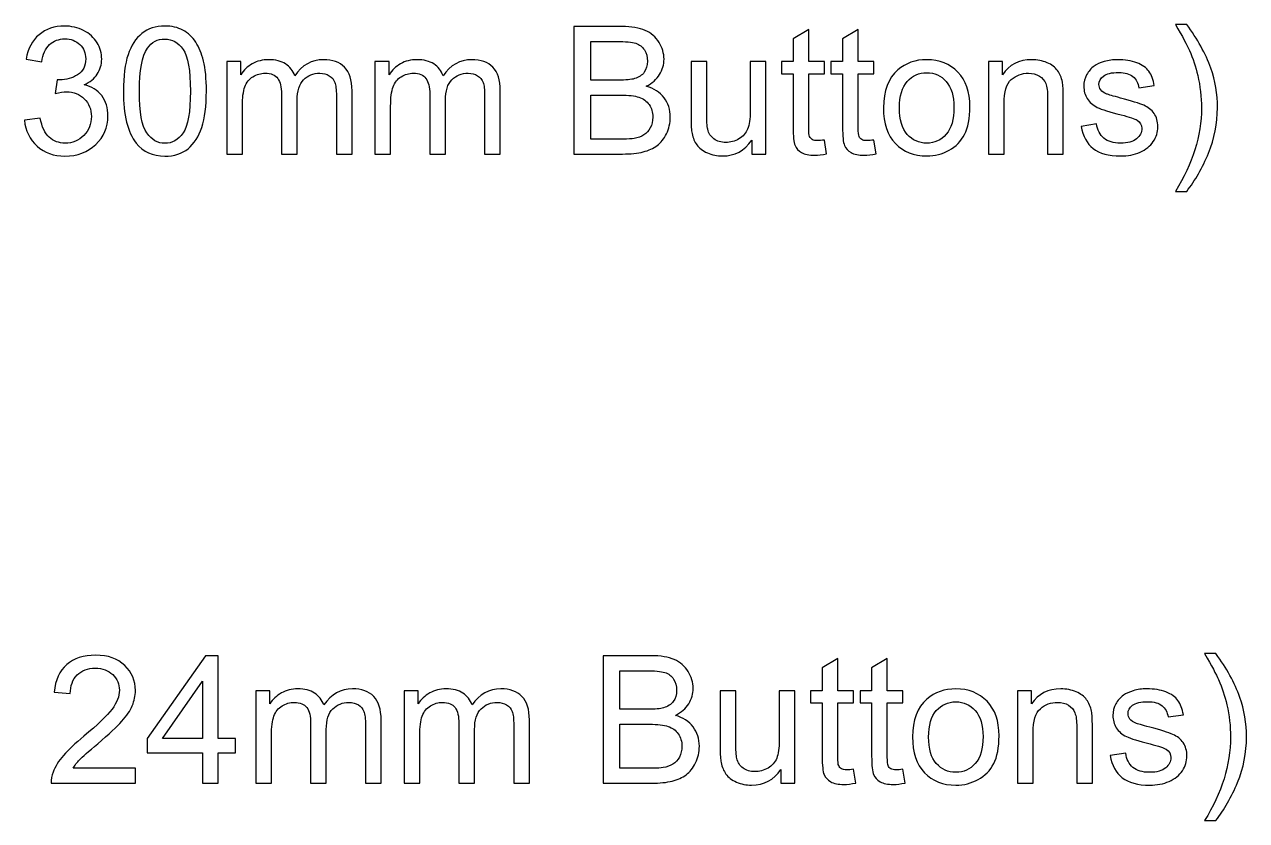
# Model space of a CAD drawing. Header units: millimetres. Extents: x 309 to 2032, y -1240 to 271.
# Drawn here: x 847.9 to 1022.3, y -344.2 to -230.6 of the extents above; entities that cross this region are included whole.
import ezdxf

# ---------------------------------------------------------------- set-up
doc = ezdxf.new("R2010")
doc.units = ezdxf.units.MM
doc.header["$MEASUREMENT"] = 0
doc.layers.add('Layer 1', color=7, linetype='Continuous')

msp = doc.modelspace()

# ---------------------------------------------------------------- linework, layer by layer
at = {"layer": 'Layer 1', "color": 250}
for points, knots in [([(847.9455, -244.2339), (847.9455, -244.2339), (850.1807, -243.9291), (850.1807, -243.9291), (850.4389, -245.1991), (850.8707, -246.1135), (851.4846, -246.6723), (852.0984, -247.2311), (852.8519, -247.5105), (853.7452, -247.5105), (854.8035, -247.5105), (855.6967, -247.1464), (856.4164, -246.4183), (857.1361, -245.6902), (857.4959, -244.7885), (857.4959, -243.7132), (857.4959, -242.6887), (857.1615, -241.8421), (856.4884, -241.1732), (855.8195, -240.5086), (854.9686, -240.1741), (853.9314, -240.1741), (853.5081, -240.1741), (852.9832, -240.2588), (852.3524, -240.4239), (852.3524, -240.4239), (852.6022, -238.4681), (852.6022, -238.4681), (852.7503, -238.485), (852.8731, -238.4935), (852.962, -238.4935), (853.9187, -238.4935), (854.7739, -238.2437), (855.5401, -237.7484), (856.3021, -237.2531), (856.6831, -236.4911), (856.6831, -235.4624), (856.6831, -234.6454), (856.4037, -233.9681), (855.8491, -233.4304), (855.2946, -232.8928), (854.5791, -232.6261), (853.7028, -232.6261), (852.8308, -232.6261), (852.1069, -232.9013), (851.5269, -233.4516), (850.9469, -234.0019), (850.5744, -234.8274), (850.4093, -235.9281), (850.4093, -235.9281), (848.1741, -235.5217), (848.1741, -235.5217), (848.4493, -234.0231), (849.0673, -232.8589), (850.0368, -232.0334), (851.002, -231.2079), (852.2085, -230.7973), (853.6478, -230.7973), (854.6384, -230.7973), (855.5528, -231.009), (856.3868, -231.4365), (857.225, -231.8599), (857.8642, -232.4398), (858.3045, -233.1722), (858.749, -233.9088), (858.9691, -234.6877), (858.9691, -235.5132), (858.9691, -236.2964), (858.7574, -237.0076), (858.3383, -237.6511), (857.915, -238.2945), (857.2885, -238.8068), (856.463, -239.1878), (857.5382, -239.4333), (858.3722, -239.9498), (858.9691, -240.7329), (859.5618, -241.5119), (859.8581, -242.494), (859.8581, -243.6666), (859.8581, -245.2541), (859.2781, -246.6046), (858.1224, -247.7095), (856.9625, -248.8144), (855.4978, -249.3647), (853.7282, -249.3647), (852.1323, -249.3647), (850.8072, -248.8863), (849.7531, -247.9338), (848.6948, -246.9813), (848.0937, -245.7494), (847.9455, -244.2339)], [0, 0, 0, 0, 0.03333333, 0.03333333, 0.03333333, 0.06666667, 0.06666667, 0.06666667, 0.1, 0.1, 0.1, 0.13333333, 0.13333333, 0.13333333, 0.16666667, 0.16666667, 0.16666667, 0.2, 0.2, 0.2, 0.23333333, 0.23333333, 0.23333333, 0.26666667, 0.26666667, 0.26666667, 0.3, 0.3, 0.3, 0.33333333, 0.33333333, 0.33333333, 0.36666667, 0.36666667, 0.36666667, 0.4, 0.4, 0.4, 0.43333333, 0.43333333, 0.43333333, 0.46666667, 0.46666667, 0.46666667, 0.5, 0.5, 0.5, 0.53333333, 0.53333333, 0.53333333, 0.56666667, 0.56666667, 0.56666667, 0.6, 0.6, 0.6, 0.63333333, 0.63333333, 0.63333333, 0.66666667, 0.66666667, 0.66666667, 0.7, 0.7, 0.7, 0.73333333, 0.73333333, 0.73333333, 0.76666667, 0.76666667, 0.76666667, 0.8, 0.8, 0.8, 0.83333333, 0.83333333, 0.83333333, 0.86666667, 0.86666667, 0.86666667, 0.9, 0.9, 0.9, 0.93333333, 0.93333333, 0.93333333, 0.96666667, 0.96666667, 0.96666667, 1, 1, 1, 1]), ([(862.0721, -240.0852), (862.0721, -237.9389), (862.2922, -236.2033), (862.7325, -234.8909), (863.177, -233.5744), (863.8332, -232.5626), (864.7052, -231.8556), (865.5731, -231.1487), (866.6695, -230.7973), (867.9903, -230.7973), (868.964, -230.7973), (869.8191, -230.992), (870.5599, -231.3857), (871.2965, -231.7794), (871.9061, -232.3467), (872.3803, -233.0875), (872.8544, -233.8241), (873.2269, -234.7258), (873.4979, -235.7884), (873.773, -236.851), (873.9085, -238.2861), (873.9085, -240.0852), (873.9085, -242.2188), (873.6884, -243.946), (873.2523, -245.2584), (872.8163, -246.5749), (872.1601, -247.5867), (871.2881, -248.2979), (870.4202, -249.0091), (869.3196, -249.3647), (867.9903, -249.3647), (866.2419, -249.3647), (864.8661, -248.7424), (863.867, -247.4936), (862.669, -245.9696), (862.0721, -243.5015), (862.0721, -240.0852)], [0, 0, 0, 0, 0.08333333, 0.08333333, 0.08333333, 0.16666667, 0.16666667, 0.16666667, 0.25, 0.25, 0.25, 0.33333333, 0.33333333, 0.33333333, 0.41666667, 0.41666667, 0.41666667, 0.5, 0.5, 0.5, 0.58333333, 0.58333333, 0.58333333, 0.66666667, 0.66666667, 0.66666667, 0.75, 0.75, 0.75, 0.83333333, 0.83333333, 0.83333333, 0.91666667, 0.91666667, 0.91666667, 1, 1, 1, 1]), ([(926.3595, -249.0599), (926.3595, -249.0599), (926.3595, -230.8735), (926.3595, -230.8735), (926.3595, -230.8735), (933.1836, -230.8735), (933.1836, -230.8735), (934.5722, -230.8735), (935.6855, -231.0555), (936.528, -231.4238), (937.3662, -231.7921), (938.0223, -232.3594), (938.4965, -233.1256), (938.9748, -233.8876), (939.2119, -234.6877), (939.2119, -235.5259), (939.2119, -236.3006), (939.0002, -237.033), (938.5811, -237.7188), (938.162, -238.4046), (937.527, -238.9592), (936.6761, -239.3825), (937.7768, -239.7042), (938.6235, -240.2546), (939.2119, -241.0335), (939.8046, -241.8082), (940.1009, -242.7268), (940.1009, -243.7852), (940.1009, -244.6403), (939.9189, -245.4319), (939.559, -246.1643), (939.1992, -246.8967), (938.7547, -247.4597), (938.2255, -247.8576), (937.6964, -248.2513), (937.0317, -248.5519), (936.2359, -248.7551), (935.4358, -248.9583), (934.4579, -249.0599), (933.2979, -249.0599), (933.2979, -249.0599), (926.3595, -249.0599), (926.3595, -249.0599)], [0, 0, 0, 0, 0.07142857, 0.07142857, 0.07142857, 0.14285714, 0.14285714, 0.14285714, 0.21428571, 0.21428571, 0.21428571, 0.28571429, 0.28571429, 0.28571429, 0.35714286, 0.35714286, 0.35714286, 0.42857143, 0.42857143, 0.42857143, 0.5, 0.5, 0.5, 0.57142857, 0.57142857, 0.57142857, 0.64285714, 0.64285714, 0.64285714, 0.71428571, 0.71428571, 0.71428571, 0.78571429, 0.78571429, 0.78571429, 0.85714286, 0.85714286, 0.85714286, 0.92857143, 0.92857143, 0.92857143, 1, 1, 1, 1]), ([(962.1015, -247.066), (962.1015, -247.066), (962.4063, -249.0387), (962.4063, -249.0387), (961.7798, -249.17), (961.2167, -249.2377), (960.7257, -249.2377), (959.9171, -249.2377), (959.2906, -249.1107), (958.8418, -248.8525), (958.3973, -248.5942), (958.0841, -248.2598), (957.902, -247.8407), (957.72, -247.4216), (957.6311, -246.5411), (957.6311, -245.1991), (957.6311, -245.1991), (957.6311, -237.6045), (957.6311, -237.6045), (957.6311, -237.6045), (955.9801, -237.6045), (955.9801, -237.6045), (955.9801, -237.6045), (955.9801, -235.8773), (955.9801, -235.8773), (955.9801, -235.8773), (957.6311, -235.8773), (957.6311, -235.8773), (957.6311, -235.8773), (957.6311, -232.6176), (957.6311, -232.6176), (957.6311, -232.6176), (959.8663, -231.2757), (959.8663, -231.2757), (959.8663, -231.2757), (959.8663, -235.8773), (959.8663, -235.8773), (959.8663, -235.8773), (962.1015, -235.8773), (962.1015, -235.8773), (962.1015, -235.8773), (962.1015, -237.6045), (962.1015, -237.6045), (962.1015, -237.6045), (959.8663, -237.6045), (959.8663, -237.6045), (959.8663, -237.6045), (959.8663, -245.3261), (959.8663, -245.3261), (959.8663, -245.9653), (959.9044, -246.376), (959.9848, -246.558), (960.061, -246.74), (960.188, -246.884), (960.3658, -246.994), (960.5436, -247.0999), (960.7976, -247.1549), (961.1278, -247.1549), (961.3734, -247.1549), (961.6993, -247.1253), (962.1015, -247.066)], [0, 0, 0, 0, 0.05, 0.05, 0.05, 0.1, 0.1, 0.1, 0.15, 0.15, 0.15, 0.2, 0.2, 0.2, 0.25, 0.25, 0.25, 0.3, 0.3, 0.3, 0.35, 0.35, 0.35, 0.4, 0.4, 0.4, 0.45, 0.45, 0.45, 0.5, 0.5, 0.5, 0.55, 0.55, 0.55, 0.6, 0.6, 0.6, 0.65, 0.65, 0.65, 0.7, 0.7, 0.7, 0.75, 0.75, 0.75, 0.8, 0.8, 0.8, 0.85, 0.85, 0.85, 0.9, 0.9, 0.9, 0.95, 0.95, 0.95, 1, 1, 1, 1]), ([(969.1585, -247.066), (969.1585, -247.066), (969.4633, -249.0387), (969.4633, -249.0387), (968.8368, -249.17), (968.2737, -249.2377), (967.7827, -249.2377), (966.9741, -249.2377), (966.3476, -249.1107), (965.8988, -248.8525), (965.4543, -248.5942), (965.1411, -248.2598), (964.959, -247.8407), (964.777, -247.4216), (964.6881, -246.5411), (964.6881, -245.1991), (964.6881, -245.1991), (964.6881, -237.6045), (964.6881, -237.6045), (964.6881, -237.6045), (963.0371, -237.6045), (963.0371, -237.6045), (963.0371, -237.6045), (963.0371, -235.8773), (963.0371, -235.8773), (963.0371, -235.8773), (964.6881, -235.8773), (964.6881, -235.8773), (964.6881, -235.8773), (964.6881, -232.6176), (964.6881, -232.6176), (964.6881, -232.6176), (966.9233, -231.2757), (966.9233, -231.2757), (966.9233, -231.2757), (966.9233, -235.8773), (966.9233, -235.8773), (966.9233, -235.8773), (969.1585, -235.8773), (969.1585, -235.8773), (969.1585, -235.8773), (969.1585, -237.6045), (969.1585, -237.6045), (969.1585, -237.6045), (966.9233, -237.6045), (966.9233, -237.6045), (966.9233, -237.6045), (966.9233, -245.3261), (966.9233, -245.3261), (966.9233, -245.9653), (966.9614, -246.376), (967.0418, -246.558), (967.118, -246.74), (967.245, -246.884), (967.4228, -246.994), (967.6006, -247.0999), (967.8546, -247.1549), (968.1848, -247.1549), (968.4304, -247.1549), (968.7563, -247.1253), (969.1585, -247.066)], [0, 0, 0, 0, 0.05, 0.05, 0.05, 0.1, 0.1, 0.1, 0.15, 0.15, 0.15, 0.2, 0.2, 0.2, 0.25, 0.25, 0.25, 0.3, 0.3, 0.3, 0.35, 0.35, 0.35, 0.4, 0.4, 0.4, 0.45, 0.45, 0.45, 0.5, 0.5, 0.5, 0.55, 0.55, 0.55, 0.6, 0.6, 0.6, 0.65, 0.65, 0.65, 0.7, 0.7, 0.7, 0.75, 0.75, 0.75, 0.8, 0.8, 0.8, 0.85, 0.85, 0.85, 0.9, 0.9, 0.9, 0.95, 0.95, 0.95, 1, 1, 1, 1]), ([(1013.7905, -254.3939), (1013.7905, -254.3939), (1012.1903, -254.3939), (1012.1903, -254.3939), (1014.6626, -250.4273), (1015.8987, -246.4564), (1015.8987, -242.4813), (1015.8987, -240.9277), (1015.7209, -239.3867), (1015.3653, -237.8585), (1015.0859, -236.6181), (1014.6922, -235.4286), (1014.1884, -234.2856), (1013.8667, -233.5447), (1013.1978, -232.3044), (1012.1903, -230.5687), (1012.1903, -230.5687), (1013.7905, -230.5687), (1013.7905, -230.5687), (1015.3399, -232.643), (1016.4871, -234.7258), (1017.2322, -236.8171), (1017.8672, -238.6163), (1018.1847, -240.5001), (1018.1847, -242.4686), (1018.1847, -244.6996), (1017.7571, -246.8586), (1016.902, -248.9414), (1016.0511, -251.0242), (1015.0139, -252.8403), (1013.7905, -254.3939)], [0, 0, 0, 0, 0.1, 0.1, 0.1, 0.2, 0.2, 0.2, 0.3, 0.3, 0.3, 0.4, 0.4, 0.4, 0.5, 0.5, 0.5, 0.6, 0.6, 0.6, 0.7, 0.7, 0.7, 0.8, 0.8, 0.8, 0.9, 0.9, 0.9, 1, 1, 1, 1]), ([(864.3581, -240.0937), (864.3581, -243.0867), (864.7052, -245.0763), (865.4037, -246.0585), (866.1022, -247.0448), (866.9658, -247.5359), (867.9903, -247.5359), (869.0148, -247.5359), (869.8784, -247.0406), (870.5769, -246.0542), (871.2754, -245.0636), (871.6225, -243.0782), (871.6225, -240.0937), (871.6225, -237.1007), (871.2754, -235.1111), (870.5769, -234.1289), (869.8826, -233.1426), (869.0105, -232.6515), (867.9649, -232.6515), (866.9404, -232.6515), (866.1192, -233.0875), (865.5053, -233.9554), (864.7391, -235.0603), (864.3581, -237.1092), (864.3581, -240.0937)], [0, 0, 0, 0, 0.125, 0.125, 0.125, 0.25, 0.25, 0.25, 0.375, 0.375, 0.375, 0.5, 0.5, 0.5, 0.625, 0.625, 0.625, 0.75, 0.75, 0.75, 0.875, 0.875, 0.875, 1, 1, 1, 1]), ([(928.7725, -238.5189), (928.7725, -238.5189), (932.7053, -238.5189), (932.7053, -238.5189), (933.7721, -238.5189), (934.5383, -238.4469), (934.9997, -238.3072), (935.6136, -238.1252), (936.075, -237.8204), (936.384, -237.3971), (936.6931, -236.9737), (936.8497, -236.4446), (936.8497, -235.8053), (936.8497, -235.2), (936.7058, -234.6666), (936.4137, -234.2094), (936.1258, -233.7479), (935.7109, -233.4304), (935.1733, -233.2611), (934.6357, -233.0918), (933.7128, -233.0071), (932.4089, -233.0071), (932.4089, -233.0071), (928.7725, -233.0071), (928.7725, -233.0071), (928.7725, -233.0071), (928.7725, -238.5189), (928.7725, -238.5189)], [0, 0, 0, 0, 0.11111111, 0.11111111, 0.11111111, 0.22222222, 0.22222222, 0.22222222, 0.33333333, 0.33333333, 0.33333333, 0.44444444, 0.44444444, 0.44444444, 0.55555556, 0.55555556, 0.55555556, 0.66666667, 0.66666667, 0.66666667, 0.77777778, 0.77777778, 0.77777778, 0.88888889, 0.88888889, 0.88888889, 1, 1, 1, 1]), ([(876.8083, -249.0599), (876.8083, -249.0599), (876.8083, -235.8773), (876.8083, -235.8773), (876.8083, -235.8773), (878.8149, -235.8773), (878.8149, -235.8773), (878.8149, -235.8773), (878.8149, -237.74), (878.8149, -237.74), (879.2255, -237.0965), (879.7759, -236.5758), (880.4617, -236.1863), (881.1475, -235.7926), (881.9264, -235.5979), (882.8027, -235.5979), (883.7764, -235.5979), (884.5765, -235.8011), (885.1988, -236.2033), (885.8211, -236.6097), (886.2613, -237.1727), (886.5153, -237.9008), (887.5652, -236.3641), (888.9241, -235.5979), (890.6005, -235.5979), (891.9128, -235.5979), (892.9246, -235.9577), (893.6273, -236.6816), (894.3343, -237.4055), (894.6899, -238.5189), (894.6899, -240.0217), (894.6899, -240.0217), (894.6899, -249.0599), (894.6899, -249.0599), (894.6899, -249.0599), (892.4547, -249.0599), (892.4547, -249.0599), (892.4547, -249.0599), (892.4547, -240.7626), (892.4547, -240.7626), (892.4547, -239.8736), (892.3785, -239.2301), (892.2346, -238.8364), (892.0906, -238.4427), (891.8282, -238.1294), (891.4429, -237.8881), (891.0619, -237.6468), (890.6132, -237.5283), (890.101, -237.5283), (889.1696, -237.5283), (888.3992, -237.8373), (887.7853, -238.4512), (887.1715, -239.0692), (886.8667, -240.0556), (886.8667, -241.4103), (886.8667, -241.4103), (886.8667, -249.0599), (886.8667, -249.0599), (886.8667, -249.0599), (884.6315, -249.0599), (884.6315, -249.0599), (884.6315, -249.0599), (884.6315, -240.5043), (884.6315, -240.5043), (884.6315, -239.5137), (884.4495, -238.7687), (884.0854, -238.2734), (883.7213, -237.7781), (883.1244, -237.5283), (882.2989, -237.5283), (881.6724, -237.5283), (881.0924, -237.6934), (880.559, -238.0236), (880.0256, -238.3538), (879.6404, -238.8364), (879.3991, -239.4756), (879.162, -240.1106), (879.0435, -241.0293), (879.0435, -242.2273), (879.0435, -242.2273), (879.0435, -249.0599), (879.0435, -249.0599), (879.0435, -249.0599), (876.8083, -249.0599), (876.8083, -249.0599)], [0, 0, 0, 0, 0.03571429, 0.03571429, 0.03571429, 0.07142857, 0.07142857, 0.07142857, 0.10714286, 0.10714286, 0.10714286, 0.14285714, 0.14285714, 0.14285714, 0.17857143, 0.17857143, 0.17857143, 0.21428571, 0.21428571, 0.21428571, 0.25, 0.25, 0.25, 0.28571429, 0.28571429, 0.28571429, 0.32142857, 0.32142857, 0.32142857, 0.35714286, 0.35714286, 0.35714286, 0.39285714, 0.39285714, 0.39285714, 0.42857143, 0.42857143, 0.42857143, 0.46428571, 0.46428571, 0.46428571, 0.5, 0.5, 0.5, 0.53571429, 0.53571429, 0.53571429, 0.57142857, 0.57142857, 0.57142857, 0.60714286, 0.60714286, 0.60714286, 0.64285714, 0.64285714, 0.64285714, 0.67857143, 0.67857143, 0.67857143, 0.71428571, 0.71428571, 0.71428571, 0.75, 0.75, 0.75, 0.78571429, 0.78571429, 0.78571429, 0.82142857, 0.82142857, 0.82142857, 0.85714286, 0.85714286, 0.85714286, 0.89285714, 0.89285714, 0.89285714, 0.92857143, 0.92857143, 0.92857143, 0.96428571, 0.96428571, 0.96428571, 1, 1, 1, 1]), ([(897.9665, -249.0599), (897.9665, -249.0599), (897.9665, -235.8773), (897.9665, -235.8773), (897.9665, -235.8773), (899.9731, -235.8773), (899.9731, -235.8773), (899.9731, -235.8773), (899.9731, -237.74), (899.9731, -237.74), (900.3837, -237.0965), (900.9341, -236.5758), (901.6199, -236.1863), (902.3057, -235.7926), (903.0846, -235.5979), (903.9609, -235.5979), (904.9346, -235.5979), (905.7347, -235.8011), (906.357, -236.2033), (906.9793, -236.6097), (907.4195, -237.1727), (907.6735, -237.9008), (908.7234, -236.3641), (910.0823, -235.5979), (911.7587, -235.5979), (913.071, -235.5979), (914.0828, -235.9577), (914.7855, -236.6816), (915.4925, -237.4055), (915.8481, -238.5189), (915.8481, -240.0217), (915.8481, -240.0217), (915.8481, -249.0599), (915.8481, -249.0599), (915.8481, -249.0599), (913.6129, -249.0599), (913.6129, -249.0599), (913.6129, -249.0599), (913.6129, -240.7626), (913.6129, -240.7626), (913.6129, -239.8736), (913.5367, -239.2301), (913.3928, -238.8364), (913.2488, -238.4427), (912.9864, -238.1294), (912.6011, -237.8881), (912.2201, -237.6468), (911.7714, -237.5283), (911.2592, -237.5283), (910.3278, -237.5283), (909.5574, -237.8373), (908.9435, -238.4512), (908.3297, -239.0692), (908.0249, -240.0556), (908.0249, -241.4103), (908.0249, -241.4103), (908.0249, -249.0599), (908.0249, -249.0599), (908.0249, -249.0599), (905.7897, -249.0599), (905.7897, -249.0599), (905.7897, -249.0599), (905.7897, -240.5043), (905.7897, -240.5043), (905.7897, -239.5137), (905.6077, -238.7687), (905.2436, -238.2734), (904.8795, -237.7781), (904.2826, -237.5283), (903.4571, -237.5283), (902.8306, -237.5283), (902.2506, -237.6934), (901.7172, -238.0236), (901.1838, -238.3538), (900.7986, -238.8364), (900.5573, -239.4756), (900.3202, -240.1106), (900.2017, -241.0293), (900.2017, -242.2273), (900.2017, -242.2273), (900.2017, -249.0599), (900.2017, -249.0599), (900.2017, -249.0599), (897.9665, -249.0599), (897.9665, -249.0599)], [0, 0, 0, 0, 0.03571429, 0.03571429, 0.03571429, 0.07142857, 0.07142857, 0.07142857, 0.10714286, 0.10714286, 0.10714286, 0.14285714, 0.14285714, 0.14285714, 0.17857143, 0.17857143, 0.17857143, 0.21428571, 0.21428571, 0.21428571, 0.25, 0.25, 0.25, 0.28571429, 0.28571429, 0.28571429, 0.32142857, 0.32142857, 0.32142857, 0.35714286, 0.35714286, 0.35714286, 0.39285714, 0.39285714, 0.39285714, 0.42857143, 0.42857143, 0.42857143, 0.46428571, 0.46428571, 0.46428571, 0.5, 0.5, 0.5, 0.53571429, 0.53571429, 0.53571429, 0.57142857, 0.57142857, 0.57142857, 0.60714286, 0.60714286, 0.60714286, 0.64285714, 0.64285714, 0.64285714, 0.67857143, 0.67857143, 0.67857143, 0.71428571, 0.71428571, 0.71428571, 0.75, 0.75, 0.75, 0.78571429, 0.78571429, 0.78571429, 0.82142857, 0.82142857, 0.82142857, 0.85714286, 0.85714286, 0.85714286, 0.89285714, 0.89285714, 0.89285714, 0.92857143, 0.92857143, 0.92857143, 0.96428571, 0.96428571, 0.96428571, 1, 1, 1, 1]), ([(951.7341, -249.0599), (951.7341, -249.0599), (951.7341, -247.0999), (951.7341, -247.0999), (950.7096, -248.5942), (949.3211, -249.3393), (947.5643, -249.3393), (946.7896, -249.3393), (946.0657, -249.1911), (945.3926, -248.8948), (944.7195, -248.5942), (944.2199, -248.2217), (943.894, -247.773), (943.568, -247.32), (943.3394, -246.7697), (943.2082, -246.1177), (943.1193, -245.6775), (943.0727, -244.9832), (943.0727, -244.0349), (943.0727, -244.0349), (943.0727, -235.8773), (943.0727, -235.8773), (943.0727, -235.8773), (945.3079, -235.8773), (945.3079, -235.8773), (945.3079, -235.8773), (945.3079, -243.1713), (945.3079, -243.1713), (945.3079, -244.3355), (945.3545, -245.1229), (945.4434, -245.5251), (945.5831, -246.1135), (945.8794, -246.5707), (946.3366, -246.9051), (946.7896, -247.2396), (947.3484, -247.4089), (948.0172, -247.4089), (948.6861, -247.4089), (949.3126, -247.2396), (949.8968, -246.8967), (950.481, -246.5538), (950.8959, -246.0839), (951.1414, -245.4954), (951.3827, -244.907), (951.5055, -244.0476), (951.5055, -242.9258), (951.5055, -242.9258), (951.5055, -235.8773), (951.5055, -235.8773), (951.5055, -235.8773), (953.7407, -235.8773), (953.7407, -235.8773), (953.7407, -235.8773), (953.7407, -249.0599), (953.7407, -249.0599), (953.7407, -249.0599), (951.7341, -249.0599), (951.7341, -249.0599)], [0, 0, 0, 0, 0.05263158, 0.05263158, 0.05263158, 0.10526316, 0.10526316, 0.10526316, 0.15789474, 0.15789474, 0.15789474, 0.21052632, 0.21052632, 0.21052632, 0.26315789, 0.26315789, 0.26315789, 0.31578947, 0.31578947, 0.31578947, 0.36842105, 0.36842105, 0.36842105, 0.42105263, 0.42105263, 0.42105263, 0.47368421, 0.47368421, 0.47368421, 0.52631579, 0.52631579, 0.52631579, 0.57894737, 0.57894737, 0.57894737, 0.63157895, 0.63157895, 0.63157895, 0.68421053, 0.68421053, 0.68421053, 0.73684211, 0.73684211, 0.73684211, 0.78947368, 0.78947368, 0.78947368, 0.84210526, 0.84210526, 0.84210526, 0.89473684, 0.89473684, 0.89473684, 0.94736842, 0.94736842, 0.94736842, 1, 1, 1, 1]), ([(970.5259, -242.4686), (970.5259, -240.0344), (971.2032, -238.231), (972.5621, -237.0584), (973.6924, -236.0847), (975.0767, -235.5979), (976.7066, -235.5979), (978.5142, -235.5979), (979.9959, -236.1906), (981.1473, -237.3759), (982.2946, -238.557), (982.8703, -240.1953), (982.8703, -242.2823), (982.8703, -243.9757), (982.6163, -245.3049), (982.1083, -246.2744), (981.6003, -247.2438), (980.8595, -247.9973), (979.8858, -248.535), (978.9164, -249.0726), (977.8538, -249.3393), (976.7066, -249.3393), (974.8608, -249.3393), (973.3707, -248.7509), (972.2319, -247.5698), (971.0932, -246.3887), (970.5259, -244.6869), (970.5259, -242.4686)], [0, 0, 0, 0, 0.11111111, 0.11111111, 0.11111111, 0.22222222, 0.22222222, 0.22222222, 0.33333333, 0.33333333, 0.33333333, 0.44444444, 0.44444444, 0.44444444, 0.55555556, 0.55555556, 0.55555556, 0.66666667, 0.66666667, 0.66666667, 0.77777778, 0.77777778, 0.77777778, 0.88888889, 0.88888889, 0.88888889, 1, 1, 1, 1]), ([(985.4907, -249.0599), (985.4907, -249.0599), (985.4907, -235.8773), (985.4907, -235.8773), (985.4907, -235.8773), (987.4973, -235.8773), (987.4973, -235.8773), (987.4973, -235.8773), (987.4973, -237.7484), (987.4973, -237.7484), (988.4625, -236.3133), (989.8595, -235.5979), (991.6841, -235.5979), (992.4799, -235.5979), (993.2081, -235.7418), (993.8727, -236.0255), (994.5373, -236.3091), (995.0369, -236.6859), (995.3671, -237.1473), (995.6973, -237.6087), (995.9301, -238.1591), (996.0613, -238.7941), (996.1418, -239.2089), (996.1841, -239.9328), (996.1841, -240.9658), (996.1841, -240.9658), (996.1841, -249.0599), (996.1841, -249.0599), (996.1841, -249.0599), (993.9489, -249.0599), (993.9489, -249.0599), (993.9489, -249.0599), (993.9489, -241.0504), (993.9489, -241.0504), (993.9489, -240.1403), (993.8642, -239.4587), (993.6907, -239.01), (993.5171, -238.5612), (993.2081, -238.2014), (992.7678, -237.9305), (992.3275, -237.6638), (991.8068, -237.5283), (991.2142, -237.5283), (990.2659, -237.5283), (989.4489, -237.8289), (988.7588, -238.4342), (988.0688, -239.0354), (987.7259, -240.1826), (987.7259, -241.8675), (987.7259, -241.8675), (987.7259, -249.0599), (987.7259, -249.0599), (987.7259, -249.0599), (985.4907, -249.0599), (985.4907, -249.0599)], [0, 0, 0, 0, 0.05555556, 0.05555556, 0.05555556, 0.11111111, 0.11111111, 0.11111111, 0.16666667, 0.16666667, 0.16666667, 0.22222222, 0.22222222, 0.22222222, 0.27777778, 0.27777778, 0.27777778, 0.33333333, 0.33333333, 0.33333333, 0.38888889, 0.38888889, 0.38888889, 0.44444444, 0.44444444, 0.44444444, 0.5, 0.5, 0.5, 0.55555556, 0.55555556, 0.55555556, 0.61111111, 0.61111111, 0.61111111, 0.66666667, 0.66666667, 0.66666667, 0.72222222, 0.72222222, 0.72222222, 0.77777778, 0.77777778, 0.77777778, 0.83333333, 0.83333333, 0.83333333, 0.88888889, 0.88888889, 0.88888889, 0.94444444, 0.94444444, 0.94444444, 1, 1, 1, 1]), ([(998.7283, -245.1229), (998.7283, -245.1229), (1000.9381, -244.7673), (1000.9381, -244.7673), (1001.0609, -245.6521), (1001.408, -246.3294), (1001.9753, -246.8035), (1002.5425, -247.2734), (1003.3384, -247.5105), (1004.3544, -247.5105), (1005.3831, -247.5105), (1006.1451, -247.3031), (1006.6446, -246.884), (1007.1399, -246.4691), (1007.3897, -245.978), (1007.3897, -245.415), (1007.3897, -244.9112), (1007.1653, -244.5133), (1006.7208, -244.2254), (1006.4076, -244.0265), (1005.6456, -243.7767), (1004.4348, -243.4677), (1002.8008, -243.057), (1001.6705, -242.7014), (1001.0355, -242.4009), (1000.4047, -242.0961), (999.9263, -241.6812), (999.6004, -241.1478), (999.2744, -240.6186), (999.1093, -240.0302), (999.1093, -239.3867), (999.1093, -238.7983), (999.2448, -238.2564), (999.5115, -237.7569), (999.7824, -237.2574), (1000.1465, -236.8425), (1000.6079, -236.5123), (1000.955, -236.2583), (1001.4292, -236.0424), (1002.0261, -235.8646), (1002.6272, -235.6868), (1003.2664, -235.5979), (1003.9522, -235.5979), (1004.9852, -235.5979), (1005.8911, -235.7461), (1006.67, -236.0466), (1007.4532, -236.343), (1008.0289, -236.7494), (1008.4015, -237.2574), (1008.7698, -237.7696), (1009.028, -238.4512), (1009.1677, -239.3063), (1009.1677, -239.3063), (1006.9833, -239.6111), (1006.9833, -239.6111), (1006.8859, -238.9253), (1006.5981, -238.3877), (1006.1239, -238.0024), (1005.6498, -237.6172), (1004.9809, -237.4267), (1004.1131, -237.4267), (1003.0929, -237.4267), (1002.3605, -237.596), (1001.9245, -237.9347), (1001.4884, -238.2734), (1001.2683, -238.6713), (1001.2683, -239.1243), (1001.2683, -239.4121), (1001.3572, -239.6746), (1001.5392, -239.9074), (1001.7213, -240.1445), (1002.0049, -240.3435), (1002.3944, -240.5001), (1002.6187, -240.5848), (1003.2707, -240.7753), (1004.3629, -241.0716), (1005.9377, -241.4907), (1007.0383, -241.8378), (1007.6649, -242.1045), (1008.2914, -242.3712), (1008.7825, -242.7649), (1009.1381, -243.2729), (1009.4979, -243.7852), (1009.6757, -244.4202), (1009.6757, -245.1822), (1009.6757, -245.923), (1009.4598, -246.6215), (1009.0238, -247.2777), (1008.5877, -247.9338), (1007.9612, -248.4418), (1007.1442, -248.8017), (1006.3229, -249.1615), (1005.3958, -249.3393), (1004.3629, -249.3393), (1002.6526, -249.3393), (1001.3445, -248.9837), (1000.447, -248.2767), (999.5496, -247.5655), (998.9781, -246.5157), (998.7283, -245.1229)], [0, 0, 0, 0, 0.03030303, 0.03030303, 0.03030303, 0.06060606, 0.06060606, 0.06060606, 0.09090909, 0.09090909, 0.09090909, 0.12121212, 0.12121212, 0.12121212, 0.15151515, 0.15151515, 0.15151515, 0.18181818, 0.18181818, 0.18181818, 0.21212121, 0.21212121, 0.21212121, 0.24242424, 0.24242424, 0.24242424, 0.27272727, 0.27272727, 0.27272727, 0.3030303, 0.3030303, 0.3030303, 0.33333333, 0.33333333, 0.33333333, 0.36363636, 0.36363636, 0.36363636, 0.39393939, 0.39393939, 0.39393939, 0.42424242, 0.42424242, 0.42424242, 0.45454545, 0.45454545, 0.45454545, 0.48484848, 0.48484848, 0.48484848, 0.51515152, 0.51515152, 0.51515152, 0.54545455, 0.54545455, 0.54545455, 0.57575758, 0.57575758, 0.57575758, 0.60606061, 0.60606061, 0.60606061, 0.63636364, 0.63636364, 0.63636364, 0.66666667, 0.66666667, 0.66666667, 0.6969697, 0.6969697, 0.6969697, 0.72727273, 0.72727273, 0.72727273, 0.75757576, 0.75757576, 0.75757576, 0.78787879, 0.78787879, 0.78787879, 0.81818182, 0.81818182, 0.81818182, 0.84848485, 0.84848485, 0.84848485, 0.87878788, 0.87878788, 0.87878788, 0.90909091, 0.90909091, 0.90909091, 0.93939394, 0.93939394, 0.93939394, 0.96969697, 0.96969697, 0.96969697, 1, 1, 1, 1]), ([(972.8119, -242.4728), (972.8119, -244.1577), (973.1802, -245.4192), (973.9168, -246.2532), (974.6576, -247.0914), (975.5847, -247.5105), (976.7066, -247.5105), (977.8157, -247.5105), (978.7386, -247.0914), (979.4794, -246.249), (980.216, -245.4065), (980.5843, -244.1238), (980.5843, -242.4009), (980.5843, -240.7753), (980.2118, -239.5434), (979.4709, -238.7094), (978.7301, -237.8712), (977.8072, -237.4521), (976.7066, -237.4521), (975.5847, -237.4521), (974.6576, -237.867), (973.9168, -238.7009), (973.1802, -239.5349), (972.8119, -240.7922), (972.8119, -242.4728)], [0, 0, 0, 0, 0.125, 0.125, 0.125, 0.25, 0.25, 0.25, 0.375, 0.375, 0.375, 0.5, 0.5, 0.5, 0.625, 0.625, 0.625, 0.75, 0.75, 0.75, 0.875, 0.875, 0.875, 1, 1, 1, 1]), ([(928.7725, -246.9263), (928.7725, -246.9263), (933.3022, -246.9263), (933.3022, -246.9263), (934.0811, -246.9263), (934.6272, -246.8967), (934.9447, -246.8374), (935.495, -246.74), (935.9607, -246.5749), (936.3332, -246.3421), (936.7058, -246.1093), (937.0106, -245.7706), (937.2519, -245.3261), (937.4932, -244.8816), (937.6117, -244.3694), (937.6117, -243.7894), (937.6117, -243.1078), (937.4381, -242.5194), (937.0868, -242.0156), (936.7396, -241.5119), (936.257, -241.1605), (935.639, -240.9573), (935.0251, -240.7541), (934.1361, -240.6525), (932.9804, -240.6525), (932.9804, -240.6525), (928.7725, -240.6525), (928.7725, -240.6525), (928.7725, -240.6525), (928.7725, -246.9263), (928.7725, -246.9263)], [0, 0, 0, 0, 0.1, 0.1, 0.1, 0.2, 0.2, 0.2, 0.3, 0.3, 0.3, 0.4, 0.4, 0.4, 0.5, 0.5, 0.5, 0.6, 0.6, 0.6, 0.7, 0.7, 0.7, 0.8, 0.8, 0.8, 0.9, 0.9, 0.9, 1, 1, 1, 1]), ([(863.8067, -336.7173), (863.8067, -336.7173), (863.8067, -338.8509), (863.8067, -338.8509), (863.8067, -338.8509), (851.7671, -338.8509), (851.7671, -338.8509), (851.7502, -338.3133), (851.8391, -337.7968), (852.0296, -337.2973), (852.3386, -336.4802), (852.8339, -335.6717), (853.5155, -334.88), (854.197, -334.0884), (855.1707, -333.174), (856.4365, -332.1368), (858.405, -330.5155), (859.7427, -329.2328), (860.4412, -328.2845), (861.1439, -327.3362), (861.4953, -326.4388), (861.4953, -325.5921), (861.4953, -324.7073), (861.1778, -323.9623), (860.5428, -323.3527), (859.9078, -322.7473), (859.0781, -322.4425), (858.0578, -322.4425), (856.9783, -322.4425), (856.1147, -322.7642), (855.467, -323.4077), (854.8193, -324.0469), (854.4934, -324.9359), (854.4849, -326.0747), (854.4849, -326.0747), (852.1989, -325.8461), (852.1989, -325.8461), (852.3555, -324.1358), (852.9482, -322.832), (853.9727, -321.9345), (855.0014, -321.037), (856.3772, -320.5883), (858.1086, -320.5883), (859.8528, -320.5883), (861.2371, -321.0709), (862.2531, -322.0403), (863.2733, -323.0098), (863.7813, -324.212), (863.7813, -325.6429), (863.7813, -326.371), (863.6331, -327.0865), (863.3326, -327.7892), (863.0362, -328.4962), (862.5409, -329.237), (861.8509, -330.0159), (861.1566, -330.7906), (860.0094, -331.8617), (858.4092, -333.2163), (857.0672, -334.3424), (856.2036, -335.1044), (855.8226, -335.5066), (855.4416, -335.9087), (855.1284, -336.3109), (854.8786, -336.7173), (854.8786, -336.7173), (863.8067, -336.7173), (863.8067, -336.7173)], [0, 0, 0, 0, 0.04545455, 0.04545455, 0.04545455, 0.09090909, 0.09090909, 0.09090909, 0.13636364, 0.13636364, 0.13636364, 0.18181818, 0.18181818, 0.18181818, 0.22727273, 0.22727273, 0.22727273, 0.27272727, 0.27272727, 0.27272727, 0.31818182, 0.31818182, 0.31818182, 0.36363636, 0.36363636, 0.36363636, 0.40909091, 0.40909091, 0.40909091, 0.45454545, 0.45454545, 0.45454545, 0.5, 0.5, 0.5, 0.54545455, 0.54545455, 0.54545455, 0.59090909, 0.59090909, 0.59090909, 0.63636364, 0.63636364, 0.63636364, 0.68181818, 0.68181818, 0.68181818, 0.72727273, 0.72727273, 0.72727273, 0.77272727, 0.77272727, 0.77272727, 0.81818182, 0.81818182, 0.81818182, 0.86363636, 0.86363636, 0.86363636, 0.90909091, 0.90909091, 0.90909091, 0.95454545, 0.95454545, 0.95454545, 1, 1, 1, 1]), ([(873.3613, -338.8509), (873.3613, -338.8509), (873.3613, -334.5075), (873.3613, -334.5075), (873.3613, -334.5075), (865.4619, -334.5075), (865.4619, -334.5075), (865.4619, -334.5075), (865.4619, -332.4501), (865.4619, -332.4501), (865.4619, -332.4501), (873.7677, -320.6645), (873.7677, -320.6645), (873.7677, -320.6645), (875.5965, -320.6645), (875.5965, -320.6645), (875.5965, -320.6645), (875.5965, -332.4501), (875.5965, -332.4501), (875.5965, -332.4501), (878.0603, -332.4501), (878.0603, -332.4501), (878.0603, -332.4501), (878.0603, -334.5075), (878.0603, -334.5075), (878.0603, -334.5075), (875.5965, -334.5075), (875.5965, -334.5075), (875.5965, -334.5075), (875.5965, -338.8509), (875.5965, -338.8509), (875.5965, -338.8509), (873.3613, -338.8509), (873.3613, -338.8509)], [0, 0, 0, 0, 0.09090909, 0.09090909, 0.09090909, 0.18181818, 0.18181818, 0.18181818, 0.27272727, 0.27272727, 0.27272727, 0.36363636, 0.36363636, 0.36363636, 0.45454545, 0.45454545, 0.45454545, 0.54545455, 0.54545455, 0.54545455, 0.63636364, 0.63636364, 0.63636364, 0.72727273, 0.72727273, 0.72727273, 0.81818182, 0.81818182, 0.81818182, 0.90909091, 0.90909091, 0.90909091, 1, 1, 1, 1]), ([(930.5113, -338.8509), (930.5113, -338.8509), (930.5113, -320.6645), (930.5113, -320.6645), (930.5113, -320.6645), (937.3354, -320.6645), (937.3354, -320.6645), (938.724, -320.6645), (939.8373, -320.8465), (940.6798, -321.2148), (941.518, -321.5831), (942.1741, -322.1504), (942.6483, -322.9166), (943.1266, -323.6786), (943.3637, -324.4787), (943.3637, -325.3169), (943.3637, -326.0916), (943.152, -326.824), (942.7329, -327.5098), (942.3138, -328.1956), (941.6788, -328.7502), (940.8279, -329.1735), (941.9286, -329.4952), (942.7753, -330.0456), (943.3637, -330.8245), (943.9564, -331.5992), (944.2527, -332.5178), (944.2527, -333.5762), (944.2527, -334.4313), (944.0707, -335.2229), (943.7108, -335.9553), (943.351, -336.6877), (942.9065, -337.2507), (942.3773, -337.6486), (941.8482, -338.0423), (941.1835, -338.3429), (940.3877, -338.5461), (939.5876, -338.7493), (938.6097, -338.8509), (937.4497, -338.8509), (937.4497, -338.8509), (930.5113, -338.8509), (930.5113, -338.8509)], [0, 0, 0, 0, 0.07142857, 0.07142857, 0.07142857, 0.14285714, 0.14285714, 0.14285714, 0.21428571, 0.21428571, 0.21428571, 0.28571429, 0.28571429, 0.28571429, 0.35714286, 0.35714286, 0.35714286, 0.42857143, 0.42857143, 0.42857143, 0.5, 0.5, 0.5, 0.57142857, 0.57142857, 0.57142857, 0.64285714, 0.64285714, 0.64285714, 0.71428571, 0.71428571, 0.71428571, 0.78571429, 0.78571429, 0.78571429, 0.85714286, 0.85714286, 0.85714286, 0.92857143, 0.92857143, 0.92857143, 1, 1, 1, 1]), ([(1017.9423, -344.1849), (1017.9423, -344.1849), (1016.3421, -344.1849), (1016.3421, -344.1849), (1018.8144, -340.2183), (1020.0505, -336.2474), (1020.0505, -332.2723), (1020.0505, -330.7187), (1019.8727, -329.1777), (1019.5171, -327.6495), (1019.2377, -326.4091), (1018.844, -325.2196), (1018.3402, -324.0766), (1018.0185, -323.3357), (1017.3496, -322.0954), (1016.3421, -320.3597), (1016.3421, -320.3597), (1017.9423, -320.3597), (1017.9423, -320.3597), (1019.4917, -322.434), (1020.6389, -324.5168), (1021.384, -326.6081), (1022.019, -328.4073), (1022.3365, -330.2911), (1022.3365, -332.2596), (1022.3365, -334.4906), (1021.9089, -336.6496), (1021.0538, -338.7324), (1020.2029, -340.8152), (1019.1657, -342.6313), (1017.9423, -344.1849)], [0, 0, 0, 0, 0.1, 0.1, 0.1, 0.2, 0.2, 0.2, 0.3, 0.3, 0.3, 0.4, 0.4, 0.4, 0.5, 0.5, 0.5, 0.6, 0.6, 0.6, 0.7, 0.7, 0.7, 0.8, 0.8, 0.8, 0.9, 0.9, 0.9, 1, 1, 1, 1]), ([(966.2533, -336.857), (966.2533, -336.857), (966.5581, -338.8297), (966.5581, -338.8297), (965.9316, -338.961), (965.3685, -339.0287), (964.8775, -339.0287), (964.0689, -339.0287), (963.4424, -338.9017), (962.9936, -338.6435), (962.5491, -338.3852), (962.2359, -338.0508), (962.0538, -337.6317), (961.8718, -337.2126), (961.7829, -336.3321), (961.7829, -334.9901), (961.7829, -334.9901), (961.7829, -327.3955), (961.7829, -327.3955), (961.7829, -327.3955), (960.1319, -327.3955), (960.1319, -327.3955), (960.1319, -327.3955), (960.1319, -325.6683), (960.1319, -325.6683), (960.1319, -325.6683), (961.7829, -325.6683), (961.7829, -325.6683), (961.7829, -325.6683), (961.7829, -322.4086), (961.7829, -322.4086), (961.7829, -322.4086), (964.0181, -321.0667), (964.0181, -321.0667), (964.0181, -321.0667), (964.0181, -325.6683), (964.0181, -325.6683), (964.0181, -325.6683), (966.2533, -325.6683), (966.2533, -325.6683), (966.2533, -325.6683), (966.2533, -327.3955), (966.2533, -327.3955), (966.2533, -327.3955), (964.0181, -327.3955), (964.0181, -327.3955), (964.0181, -327.3955), (964.0181, -335.1171), (964.0181, -335.1171), (964.0181, -335.7563), (964.0562, -336.167), (964.1366, -336.349), (964.2128, -336.531), (964.3398, -336.675), (964.5176, -336.785), (964.6954, -336.8909), (964.9494, -336.9459), (965.2796, -336.9459), (965.5252, -336.9459), (965.8511, -336.9163), (966.2533, -336.857)], [0, 0, 0, 0, 0.05, 0.05, 0.05, 0.1, 0.1, 0.1, 0.15, 0.15, 0.15, 0.2, 0.2, 0.2, 0.25, 0.25, 0.25, 0.3, 0.3, 0.3, 0.35, 0.35, 0.35, 0.4, 0.4, 0.4, 0.45, 0.45, 0.45, 0.5, 0.5, 0.5, 0.55, 0.55, 0.55, 0.6, 0.6, 0.6, 0.65, 0.65, 0.65, 0.7, 0.7, 0.7, 0.75, 0.75, 0.75, 0.8, 0.8, 0.8, 0.85, 0.85, 0.85, 0.9, 0.9, 0.9, 0.95, 0.95, 0.95, 1, 1, 1, 1]), ([(973.3103, -336.857), (973.3103, -336.857), (973.6151, -338.8297), (973.6151, -338.8297), (972.9886, -338.961), (972.4255, -339.0287), (971.9345, -339.0287), (971.1259, -339.0287), (970.4994, -338.9017), (970.0506, -338.6435), (969.6061, -338.3852), (969.2929, -338.0508), (969.1108, -337.6317), (968.9288, -337.2126), (968.8399, -336.3321), (968.8399, -334.9901), (968.8399, -334.9901), (968.8399, -327.3955), (968.8399, -327.3955), (968.8399, -327.3955), (967.1889, -327.3955), (967.1889, -327.3955), (967.1889, -327.3955), (967.1889, -325.6683), (967.1889, -325.6683), (967.1889, -325.6683), (968.8399, -325.6683), (968.8399, -325.6683), (968.8399, -325.6683), (968.8399, -322.4086), (968.8399, -322.4086), (968.8399, -322.4086), (971.0751, -321.0667), (971.0751, -321.0667), (971.0751, -321.0667), (971.0751, -325.6683), (971.0751, -325.6683), (971.0751, -325.6683), (973.3103, -325.6683), (973.3103, -325.6683), (973.3103, -325.6683), (973.3103, -327.3955), (973.3103, -327.3955), (973.3103, -327.3955), (971.0751, -327.3955), (971.0751, -327.3955), (971.0751, -327.3955), (971.0751, -335.1171), (971.0751, -335.1171), (971.0751, -335.7563), (971.1132, -336.167), (971.1936, -336.349), (971.2698, -336.531), (971.3968, -336.675), (971.5746, -336.785), (971.7524, -336.8909), (972.0064, -336.9459), (972.3366, -336.9459), (972.5822, -336.9459), (972.9081, -336.9163), (973.3103, -336.857)], [0, 0, 0, 0, 0.05, 0.05, 0.05, 0.1, 0.1, 0.1, 0.15, 0.15, 0.15, 0.2, 0.2, 0.2, 0.25, 0.25, 0.25, 0.3, 0.3, 0.3, 0.35, 0.35, 0.35, 0.4, 0.4, 0.4, 0.45, 0.45, 0.45, 0.5, 0.5, 0.5, 0.55, 0.55, 0.55, 0.6, 0.6, 0.6, 0.65, 0.65, 0.65, 0.7, 0.7, 0.7, 0.75, 0.75, 0.75, 0.8, 0.8, 0.8, 0.85, 0.85, 0.85, 0.9, 0.9, 0.9, 0.95, 0.95, 0.95, 1, 1, 1, 1]), ([(873.3613, -332.4501), (873.3613, -332.4501), (873.3613, -324.2713), (873.3613, -324.2713), (873.3613, -324.2713), (867.659, -332.4501), (867.659, -332.4501), (867.659, -332.4501), (873.3613, -332.4501), (873.3613, -332.4501)], [0, 0, 0, 0, 0.33333333, 0.33333333, 0.33333333, 0.66666667, 0.66666667, 0.66666667, 1, 1, 1, 1]), ([(932.9243, -328.3099), (932.9243, -328.3099), (936.8571, -328.3099), (936.8571, -328.3099), (937.9239, -328.3099), (938.6901, -328.2379), (939.1515, -328.0982), (939.7654, -327.9162), (940.2268, -327.6114), (940.5358, -327.1881), (940.8449, -326.7647), (941.0015, -326.2356), (941.0015, -325.5963), (941.0015, -324.991), (940.8576, -324.4576), (940.5655, -324.0004), (940.2776, -323.5389), (939.8627, -323.2214), (939.3251, -323.0521), (938.7875, -322.8828), (937.8646, -322.7981), (936.5607, -322.7981), (936.5607, -322.7981), (932.9243, -322.7981), (932.9243, -322.7981), (932.9243, -322.7981), (932.9243, -328.3099), (932.9243, -328.3099)], [0, 0, 0, 0, 0.11111111, 0.11111111, 0.11111111, 0.22222222, 0.22222222, 0.22222222, 0.33333333, 0.33333333, 0.33333333, 0.44444444, 0.44444444, 0.44444444, 0.55555556, 0.55555556, 0.55555556, 0.66666667, 0.66666667, 0.66666667, 0.77777778, 0.77777778, 0.77777778, 0.88888889, 0.88888889, 0.88888889, 1, 1, 1, 1]), ([(880.9601, -338.8509), (880.9601, -338.8509), (880.9601, -325.6683), (880.9601, -325.6683), (880.9601, -325.6683), (882.9667, -325.6683), (882.9667, -325.6683), (882.9667, -325.6683), (882.9667, -327.531), (882.9667, -327.531), (883.3773, -326.8875), (883.9277, -326.3668), (884.6135, -325.9773), (885.2993, -325.5836), (886.0782, -325.3889), (886.9545, -325.3889), (887.9282, -325.3889), (888.7283, -325.5921), (889.3506, -325.9943), (889.9729, -326.4007), (890.4131, -326.9637), (890.6671, -327.6918), (891.717, -326.1551), (893.0759, -325.3889), (894.7523, -325.3889), (896.0646, -325.3889), (897.0764, -325.7487), (897.7791, -326.4726), (898.4861, -327.1965), (898.8417, -328.3099), (898.8417, -329.8127), (898.8417, -329.8127), (898.8417, -338.8509), (898.8417, -338.8509), (898.8417, -338.8509), (896.6065, -338.8509), (896.6065, -338.8509), (896.6065, -338.8509), (896.6065, -330.5536), (896.6065, -330.5536), (896.6065, -329.6646), (896.5303, -329.0211), (896.3864, -328.6274), (896.2424, -328.2337), (895.98, -327.9204), (895.5947, -327.6791), (895.2137, -327.4378), (894.765, -327.3193), (894.2528, -327.3193), (893.3214, -327.3193), (892.551, -327.6283), (891.9371, -328.2422), (891.3233, -328.8602), (891.0185, -329.8466), (891.0185, -331.2013), (891.0185, -331.2013), (891.0185, -338.8509), (891.0185, -338.8509), (891.0185, -338.8509), (888.7833, -338.8509), (888.7833, -338.8509), (888.7833, -338.8509), (888.7833, -330.2953), (888.7833, -330.2953), (888.7833, -329.3047), (888.6013, -328.5597), (888.2372, -328.0644), (887.8731, -327.5691), (887.2762, -327.3193), (886.4507, -327.3193), (885.8242, -327.3193), (885.2442, -327.4844), (884.7108, -327.8146), (884.1774, -328.1448), (883.7922, -328.6274), (883.5509, -329.2666), (883.3138, -329.9016), (883.1953, -330.8203), (883.1953, -332.0183), (883.1953, -332.0183), (883.1953, -338.8509), (883.1953, -338.8509), (883.1953, -338.8509), (880.9601, -338.8509), (880.9601, -338.8509)], [0, 0, 0, 0, 0.03571429, 0.03571429, 0.03571429, 0.07142857, 0.07142857, 0.07142857, 0.10714286, 0.10714286, 0.10714286, 0.14285714, 0.14285714, 0.14285714, 0.17857143, 0.17857143, 0.17857143, 0.21428571, 0.21428571, 0.21428571, 0.25, 0.25, 0.25, 0.28571429, 0.28571429, 0.28571429, 0.32142857, 0.32142857, 0.32142857, 0.35714286, 0.35714286, 0.35714286, 0.39285714, 0.39285714, 0.39285714, 0.42857143, 0.42857143, 0.42857143, 0.46428571, 0.46428571, 0.46428571, 0.5, 0.5, 0.5, 0.53571429, 0.53571429, 0.53571429, 0.57142857, 0.57142857, 0.57142857, 0.60714286, 0.60714286, 0.60714286, 0.64285714, 0.64285714, 0.64285714, 0.67857143, 0.67857143, 0.67857143, 0.71428571, 0.71428571, 0.71428571, 0.75, 0.75, 0.75, 0.78571429, 0.78571429, 0.78571429, 0.82142857, 0.82142857, 0.82142857, 0.85714286, 0.85714286, 0.85714286, 0.89285714, 0.89285714, 0.89285714, 0.92857143, 0.92857143, 0.92857143, 0.96428571, 0.96428571, 0.96428571, 1, 1, 1, 1]), ([(902.1183, -338.8509), (902.1183, -338.8509), (902.1183, -325.6683), (902.1183, -325.6683), (902.1183, -325.6683), (904.1249, -325.6683), (904.1249, -325.6683), (904.1249, -325.6683), (904.1249, -327.531), (904.1249, -327.531), (904.5355, -326.8875), (905.0859, -326.3668), (905.7717, -325.9773), (906.4575, -325.5836), (907.2364, -325.3889), (908.1127, -325.3889), (909.0864, -325.3889), (909.8865, -325.5921), (910.5088, -325.9943), (911.1311, -326.4007), (911.5713, -326.9637), (911.8253, -327.6918), (912.8752, -326.1551), (914.2341, -325.3889), (915.9105, -325.3889), (917.2228, -325.3889), (918.2346, -325.7487), (918.9373, -326.4726), (919.6443, -327.1965), (919.9999, -328.3099), (919.9999, -329.8127), (919.9999, -329.8127), (919.9999, -338.8509), (919.9999, -338.8509), (919.9999, -338.8509), (917.7647, -338.8509), (917.7647, -338.8509), (917.7647, -338.8509), (917.7647, -330.5536), (917.7647, -330.5536), (917.7647, -329.6646), (917.6885, -329.0211), (917.5446, -328.6274), (917.4006, -328.2337), (917.1382, -327.9204), (916.7529, -327.6791), (916.3719, -327.4378), (915.9232, -327.3193), (915.411, -327.3193), (914.4796, -327.3193), (913.7092, -327.6283), (913.0953, -328.2422), (912.4815, -328.8602), (912.1767, -329.8466), (912.1767, -331.2013), (912.1767, -331.2013), (912.1767, -338.8509), (912.1767, -338.8509), (912.1767, -338.8509), (909.9415, -338.8509), (909.9415, -338.8509), (909.9415, -338.8509), (909.9415, -330.2953), (909.9415, -330.2953), (909.9415, -329.3047), (909.7595, -328.5597), (909.3954, -328.0644), (909.0313, -327.5691), (908.4344, -327.3193), (907.6089, -327.3193), (906.9824, -327.3193), (906.4024, -327.4844), (905.869, -327.8146), (905.3356, -328.1448), (904.9504, -328.6274), (904.7091, -329.2666), (904.472, -329.9016), (904.3535, -330.8203), (904.3535, -332.0183), (904.3535, -332.0183), (904.3535, -338.8509), (904.3535, -338.8509), (904.3535, -338.8509), (902.1183, -338.8509), (902.1183, -338.8509)], [0, 0, 0, 0, 0.03571429, 0.03571429, 0.03571429, 0.07142857, 0.07142857, 0.07142857, 0.10714286, 0.10714286, 0.10714286, 0.14285714, 0.14285714, 0.14285714, 0.17857143, 0.17857143, 0.17857143, 0.21428571, 0.21428571, 0.21428571, 0.25, 0.25, 0.25, 0.28571429, 0.28571429, 0.28571429, 0.32142857, 0.32142857, 0.32142857, 0.35714286, 0.35714286, 0.35714286, 0.39285714, 0.39285714, 0.39285714, 0.42857143, 0.42857143, 0.42857143, 0.46428571, 0.46428571, 0.46428571, 0.5, 0.5, 0.5, 0.53571429, 0.53571429, 0.53571429, 0.57142857, 0.57142857, 0.57142857, 0.60714286, 0.60714286, 0.60714286, 0.64285714, 0.64285714, 0.64285714, 0.67857143, 0.67857143, 0.67857143, 0.71428571, 0.71428571, 0.71428571, 0.75, 0.75, 0.75, 0.78571429, 0.78571429, 0.78571429, 0.82142857, 0.82142857, 0.82142857, 0.85714286, 0.85714286, 0.85714286, 0.89285714, 0.89285714, 0.89285714, 0.92857143, 0.92857143, 0.92857143, 0.96428571, 0.96428571, 0.96428571, 1, 1, 1, 1]), ([(955.8859, -338.8509), (955.8859, -338.8509), (955.8859, -336.8909), (955.8859, -336.8909), (954.8614, -338.3852), (953.4729, -339.1303), (951.7161, -339.1303), (950.9414, -339.1303), (950.2175, -338.9821), (949.5444, -338.6858), (948.8713, -338.3852), (948.3717, -338.0127), (948.0458, -337.564), (947.7198, -337.111), (947.4912, -336.5607), (947.36, -335.9087), (947.2711, -335.4685), (947.2245, -334.7742), (947.2245, -333.8259), (947.2245, -333.8259), (947.2245, -325.6683), (947.2245, -325.6683), (947.2245, -325.6683), (949.4597, -325.6683), (949.4597, -325.6683), (949.4597, -325.6683), (949.4597, -332.9623), (949.4597, -332.9623), (949.4597, -334.1265), (949.5063, -334.9139), (949.5952, -335.3161), (949.7349, -335.9045), (950.0312, -336.3617), (950.4884, -336.6961), (950.9414, -337.0306), (951.5002, -337.1999), (952.169, -337.1999), (952.8379, -337.1999), (953.4644, -337.0306), (954.0486, -336.6877), (954.6328, -336.3448), (955.0477, -335.8749), (955.2932, -335.2864), (955.5345, -334.698), (955.6573, -333.8386), (955.6573, -332.7168), (955.6573, -332.7168), (955.6573, -325.6683), (955.6573, -325.6683), (955.6573, -325.6683), (957.8925, -325.6683), (957.8925, -325.6683), (957.8925, -325.6683), (957.8925, -338.8509), (957.8925, -338.8509), (957.8925, -338.8509), (955.8859, -338.8509), (955.8859, -338.8509)], [0, 0, 0, 0, 0.05263158, 0.05263158, 0.05263158, 0.10526316, 0.10526316, 0.10526316, 0.15789474, 0.15789474, 0.15789474, 0.21052632, 0.21052632, 0.21052632, 0.26315789, 0.26315789, 0.26315789, 0.31578947, 0.31578947, 0.31578947, 0.36842105, 0.36842105, 0.36842105, 0.42105263, 0.42105263, 0.42105263, 0.47368421, 0.47368421, 0.47368421, 0.52631579, 0.52631579, 0.52631579, 0.57894737, 0.57894737, 0.57894737, 0.63157895, 0.63157895, 0.63157895, 0.68421053, 0.68421053, 0.68421053, 0.73684211, 0.73684211, 0.73684211, 0.78947368, 0.78947368, 0.78947368, 0.84210526, 0.84210526, 0.84210526, 0.89473684, 0.89473684, 0.89473684, 0.94736842, 0.94736842, 0.94736842, 1, 1, 1, 1]), ([(974.6777, -332.2596), (974.6777, -329.8254), (975.355, -328.022), (976.7139, -326.8494), (977.8442, -325.8757), (979.2285, -325.3889), (980.8584, -325.3889), (982.666, -325.3889), (984.1477, -325.9816), (985.2991, -327.1669), (986.4464, -328.348), (987.0221, -329.9863), (987.0221, -332.0733), (987.0221, -333.7667), (986.7681, -335.0959), (986.2601, -336.0654), (985.7521, -337.0348), (985.0113, -337.7883), (984.0376, -338.326), (983.0682, -338.8636), (982.0056, -339.1303), (980.8584, -339.1303), (979.0126, -339.1303), (977.5225, -338.5419), (976.3837, -337.3608), (975.245, -336.1797), (974.6777, -334.4779), (974.6777, -332.2596)], [0, 0, 0, 0, 0.11111111, 0.11111111, 0.11111111, 0.22222222, 0.22222222, 0.22222222, 0.33333333, 0.33333333, 0.33333333, 0.44444444, 0.44444444, 0.44444444, 0.55555556, 0.55555556, 0.55555556, 0.66666667, 0.66666667, 0.66666667, 0.77777778, 0.77777778, 0.77777778, 0.88888889, 0.88888889, 0.88888889, 1, 1, 1, 1]), ([(989.6425, -338.8509), (989.6425, -338.8509), (989.6425, -325.6683), (989.6425, -325.6683), (989.6425, -325.6683), (991.6491, -325.6683), (991.6491, -325.6683), (991.6491, -325.6683), (991.6491, -327.5394), (991.6491, -327.5394), (992.6143, -326.1043), (994.0113, -325.3889), (995.8359, -325.3889), (996.6317, -325.3889), (997.3599, -325.5328), (998.0245, -325.8165), (998.6891, -326.1001), (999.1887, -326.4769), (999.5189, -326.9383), (999.8491, -327.3997), (1000.0819, -327.9501), (1000.2131, -328.5851), (1000.2936, -328.9999), (1000.3359, -329.7238), (1000.3359, -330.7568), (1000.3359, -330.7568), (1000.3359, -338.8509), (1000.3359, -338.8509), (1000.3359, -338.8509), (998.1007, -338.8509), (998.1007, -338.8509), (998.1007, -338.8509), (998.1007, -330.8414), (998.1007, -330.8414), (998.1007, -329.9313), (998.016, -329.2497), (997.8425, -328.801), (997.6689, -328.3522), (997.3599, -327.9924), (996.9196, -327.7215), (996.4793, -327.4548), (995.9586, -327.3193), (995.366, -327.3193), (994.4177, -327.3193), (993.6007, -327.6199), (992.9106, -328.2252), (992.2206, -328.8264), (991.8777, -329.9736), (991.8777, -331.6585), (991.8777, -331.6585), (991.8777, -338.8509), (991.8777, -338.8509), (991.8777, -338.8509), (989.6425, -338.8509), (989.6425, -338.8509)], [0, 0, 0, 0, 0.05555556, 0.05555556, 0.05555556, 0.11111111, 0.11111111, 0.11111111, 0.16666667, 0.16666667, 0.16666667, 0.22222222, 0.22222222, 0.22222222, 0.27777778, 0.27777778, 0.27777778, 0.33333333, 0.33333333, 0.33333333, 0.38888889, 0.38888889, 0.38888889, 0.44444444, 0.44444444, 0.44444444, 0.5, 0.5, 0.5, 0.55555556, 0.55555556, 0.55555556, 0.61111111, 0.61111111, 0.61111111, 0.66666667, 0.66666667, 0.66666667, 0.72222222, 0.72222222, 0.72222222, 0.77777778, 0.77777778, 0.77777778, 0.83333333, 0.83333333, 0.83333333, 0.88888889, 0.88888889, 0.88888889, 0.94444444, 0.94444444, 0.94444444, 1, 1, 1, 1]), ([(1002.8801, -334.9139), (1002.8801, -334.9139), (1005.0899, -334.5583), (1005.0899, -334.5583), (1005.2127, -335.4431), (1005.5598, -336.1204), (1006.1271, -336.5945), (1006.6943, -337.0644), (1007.4902, -337.3015), (1008.5062, -337.3015), (1009.5349, -337.3015), (1010.2969, -337.0941), (1010.7964, -336.675), (1011.2917, -336.2601), (1011.5415, -335.769), (1011.5415, -335.206), (1011.5415, -334.7022), (1011.3171, -334.3043), (1010.8726, -334.0164), (1010.5594, -333.8175), (1009.7974, -333.5677), (1008.5866, -333.2587), (1006.9526, -332.848), (1005.8223, -332.4924), (1005.1873, -332.1919), (1004.5565, -331.8871), (1004.0781, -331.4722), (1003.7522, -330.9388), (1003.4262, -330.4096), (1003.2611, -329.8212), (1003.2611, -329.1777), (1003.2611, -328.5893), (1003.3966, -328.0474), (1003.6633, -327.5479), (1003.9342, -327.0484), (1004.2983, -326.6335), (1004.7597, -326.3033), (1005.1068, -326.0493), (1005.581, -325.8334), (1006.1779, -325.6556), (1006.779, -325.4778), (1007.4182, -325.3889), (1008.104, -325.3889), (1009.137, -325.3889), (1010.0429, -325.5371), (1010.8218, -325.8376), (1011.605, -326.134), (1012.1807, -326.5404), (1012.5533, -327.0484), (1012.9216, -327.5606), (1013.1798, -328.2422), (1013.3195, -329.0973), (1013.3195, -329.0973), (1011.1351, -329.4021), (1011.1351, -329.4021), (1011.0377, -328.7163), (1010.7499, -328.1787), (1010.2757, -327.7934), (1009.8016, -327.4082), (1009.1327, -327.2177), (1008.2649, -327.2177), (1007.2447, -327.2177), (1006.5123, -327.387), (1006.0763, -327.7257), (1005.6402, -328.0644), (1005.4201, -328.4623), (1005.4201, -328.9153), (1005.4201, -329.2031), (1005.509, -329.4656), (1005.691, -329.6984), (1005.8731, -329.9355), (1006.1567, -330.1345), (1006.5462, -330.2911), (1006.7705, -330.3758), (1007.4225, -330.5663), (1008.5147, -330.8626), (1010.0895, -331.2817), (1011.1901, -331.6288), (1011.8167, -331.8955), (1012.4432, -332.1622), (1012.9343, -332.5559), (1013.2899, -333.0639), (1013.6497, -333.5762), (1013.8275, -334.2112), (1013.8275, -334.9732), (1013.8275, -335.714), (1013.6116, -336.4125), (1013.1756, -337.0687), (1012.7395, -337.7248), (1012.113, -338.2328), (1011.296, -338.5927), (1010.4747, -338.9525), (1009.5476, -339.1303), (1008.5147, -339.1303), (1006.8044, -339.1303), (1005.4963, -338.7747), (1004.5988, -338.0677), (1003.7014, -337.3565), (1003.1299, -336.3067), (1002.8801, -334.9139)], [0, 0, 0, 0, 0.03030303, 0.03030303, 0.03030303, 0.06060606, 0.06060606, 0.06060606, 0.09090909, 0.09090909, 0.09090909, 0.12121212, 0.12121212, 0.12121212, 0.15151515, 0.15151515, 0.15151515, 0.18181818, 0.18181818, 0.18181818, 0.21212121, 0.21212121, 0.21212121, 0.24242424, 0.24242424, 0.24242424, 0.27272727, 0.27272727, 0.27272727, 0.3030303, 0.3030303, 0.3030303, 0.33333333, 0.33333333, 0.33333333, 0.36363636, 0.36363636, 0.36363636, 0.39393939, 0.39393939, 0.39393939, 0.42424242, 0.42424242, 0.42424242, 0.45454545, 0.45454545, 0.45454545, 0.48484848, 0.48484848, 0.48484848, 0.51515152, 0.51515152, 0.51515152, 0.54545455, 0.54545455, 0.54545455, 0.57575758, 0.57575758, 0.57575758, 0.60606061, 0.60606061, 0.60606061, 0.63636364, 0.63636364, 0.63636364, 0.66666667, 0.66666667, 0.66666667, 0.6969697, 0.6969697, 0.6969697, 0.72727273, 0.72727273, 0.72727273, 0.75757576, 0.75757576, 0.75757576, 0.78787879, 0.78787879, 0.78787879, 0.81818182, 0.81818182, 0.81818182, 0.84848485, 0.84848485, 0.84848485, 0.87878788, 0.87878788, 0.87878788, 0.90909091, 0.90909091, 0.90909091, 0.93939394, 0.93939394, 0.93939394, 0.96969697, 0.96969697, 0.96969697, 1, 1, 1, 1]), ([(976.9637, -332.2638), (976.9637, -333.9487), (977.332, -335.2102), (978.0686, -336.0442), (978.8094, -336.8824), (979.7365, -337.3015), (980.8584, -337.3015), (981.9675, -337.3015), (982.8904, -336.8824), (983.6312, -336.04), (984.3678, -335.1975), (984.7361, -333.9148), (984.7361, -332.1919), (984.7361, -330.5663), (984.3636, -329.3344), (983.6227, -328.5004), (982.8819, -327.6622), (981.959, -327.2431), (980.8584, -327.2431), (979.7365, -327.2431), (978.8094, -327.658), (978.0686, -328.4919), (977.332, -329.3259), (976.9637, -330.5832), (976.9637, -332.2638)], [0, 0, 0, 0, 0.125, 0.125, 0.125, 0.25, 0.25, 0.25, 0.375, 0.375, 0.375, 0.5, 0.5, 0.5, 0.625, 0.625, 0.625, 0.75, 0.75, 0.75, 0.875, 0.875, 0.875, 1, 1, 1, 1]), ([(932.9243, -336.7173), (932.9243, -336.7173), (937.454, -336.7173), (937.454, -336.7173), (938.2329, -336.7173), (938.779, -336.6877), (939.0965, -336.6284), (939.6468, -336.531), (940.1125, -336.3659), (940.485, -336.1331), (940.8576, -335.9003), (941.1624, -335.5616), (941.4037, -335.1171), (941.645, -334.6726), (941.7635, -334.1604), (941.7635, -333.5804), (941.7635, -332.8988), (941.5899, -332.3104), (941.2386, -331.8066), (940.8914, -331.3029), (940.4088, -330.9515), (939.7908, -330.7483), (939.1769, -330.5451), (938.2879, -330.4435), (937.1322, -330.4435), (937.1322, -330.4435), (932.9243, -330.4435), (932.9243, -330.4435), (932.9243, -330.4435), (932.9243, -336.7173), (932.9243, -336.7173)], [0, 0, 0, 0, 0.1, 0.1, 0.1, 0.2, 0.2, 0.2, 0.3, 0.3, 0.3, 0.4, 0.4, 0.4, 0.5, 0.5, 0.5, 0.6, 0.6, 0.6, 0.7, 0.7, 0.7, 0.8, 0.8, 0.8, 0.9, 0.9, 0.9, 1, 1, 1, 1])]:
    msp.add_open_spline(points, degree=3, knots=knots, dxfattribs=at)

doc.saveas('drawing.dxf')
